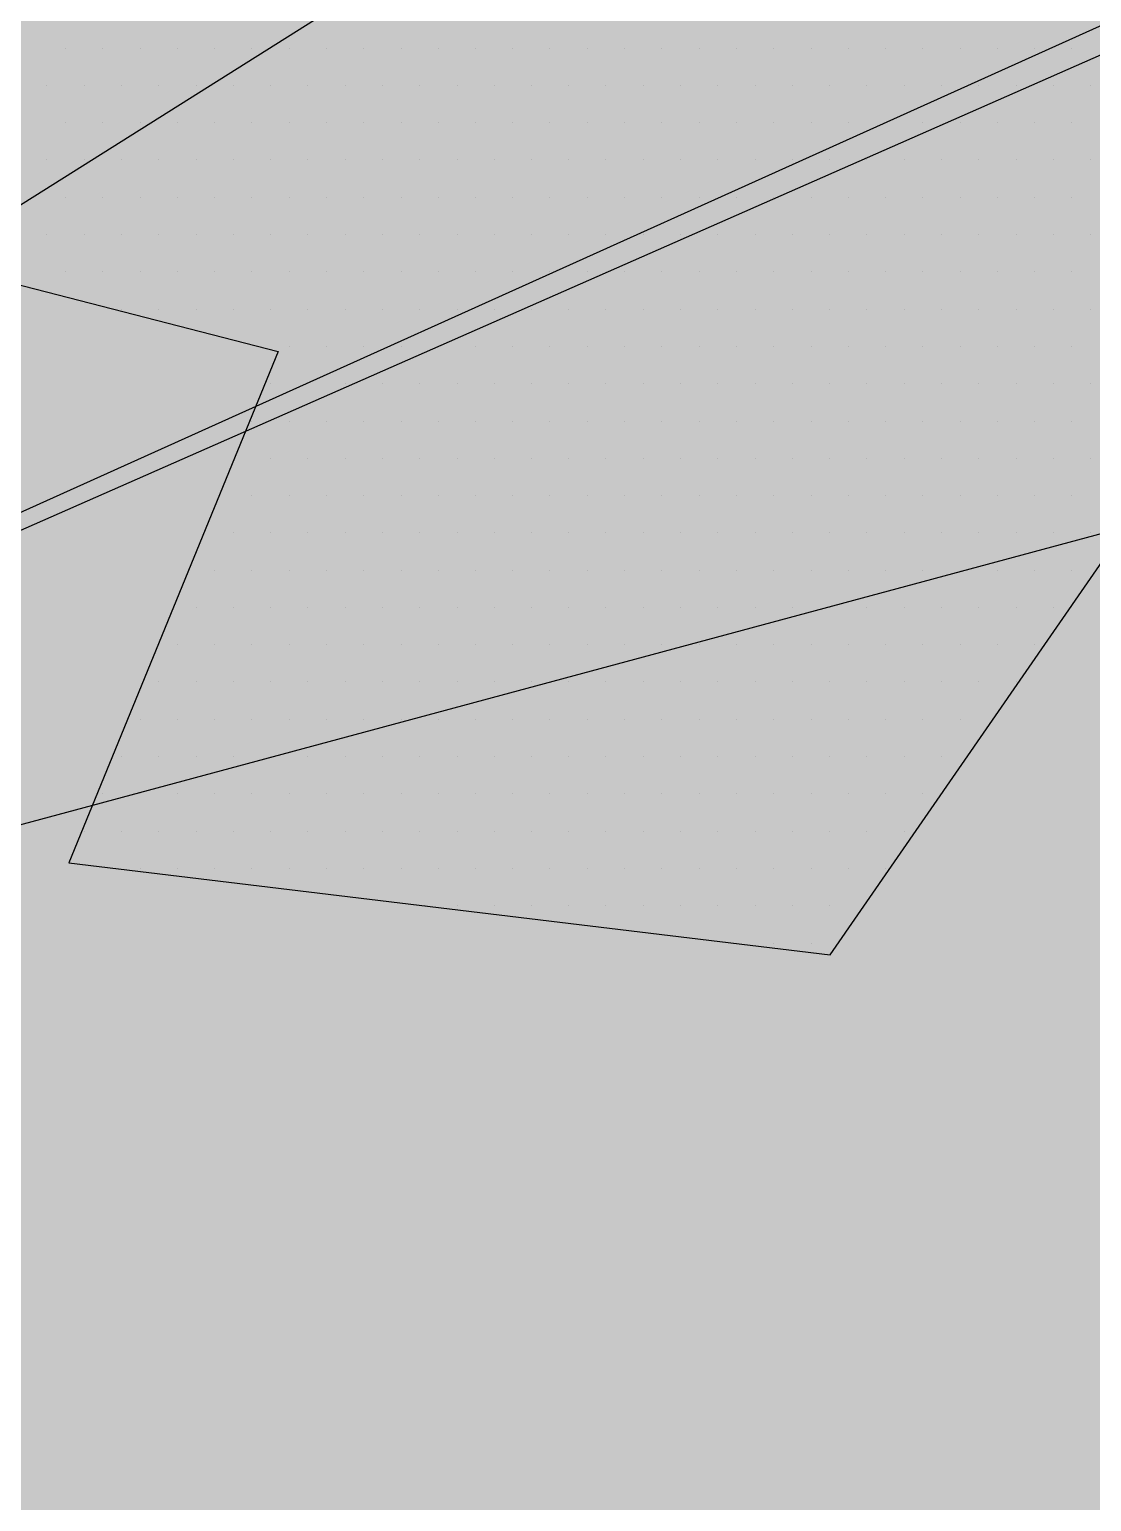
# Paper-space layout 'Layout1' of a CAD drawing. Extents: x -43 to 2298, y -18 to 768.
# Drawn here: x 731.338 to 732.906, y 378.743 to 380.916 of the extents above; entities that cross this region are included whole.
import ezdxf

# ---------------------------------------------------------------- set-up
doc = ezdxf.new("R2010")
doc.units = 0
doc.header["$LTSCALE"] = 2
doc.linetypes.add('CACHEX2', pattern=[0.75, 0.5, -0.25])
doc.layers.add('CARTOUCHE', color=7, linetype='Continuous')
doc.layers.add('LOGO', color=7, linetype='Continuous')

# ---------------------------------------------------------------- blocks, each defined once
blk = doc.blocks.new('A$C715108E3')
at = {"layer": 'LOGO', "color": 131}
for p, q in [((-17.0838, -14.8905), (-17.0838, -14.8905)), ((-16.992, -14.8905), (-16.992, -14.8905)), ((-16.9002, -14.8905), (-16.9002, -14.8905)), ((-16.8087, -14.8905), (-16.8087, -14.8905)), ((-16.7169, -14.8905), (-16.7169, -14.8905)), ((-16.6249, -14.8905), (-16.6249, -14.8905)), ((-16.5336, -14.8905), (-16.5336, -14.8905)), ((-16.4418, -14.8905), (-16.4418, -14.8905)), ((-16.3497, -14.8905), (-16.3497, -14.8905)), ((-16.2577, -14.8905), (-16.2577, -14.8905)), ((-16.1666, -14.8905), (-16.1666, -14.8905)), ((-16.0744, -14.8905), (-16.0744, -14.8905)), ((-15.9828, -14.8905), (-15.9828, -14.8905)), ((-15.8915, -14.8905), (-15.8915, -14.8905)), ((-15.7995, -14.8905), (-15.7995, -14.8905)), ((-15.7075, -14.8905), (-15.7075, -14.8905)), ((-15.616, -14.8905), (-15.616, -14.8905)), ((-15.5242, -14.8905), (-15.5242, -14.8905)), ((-15.4324, -14.8905), (-15.4324, -14.8905)), ((-15.3409, -14.8905), (-15.3409, -14.8905)), ((-15.2491, -14.8905), (-15.2491, -14.8905)), ((-15.1572, -14.8905), (-15.1572, -14.8905)), ((-15.0652, -14.8905), (-15.0652, -14.8905)), ((-14.9739, -14.8905), (-14.9739, -14.8905)), ((-14.8819, -14.8905), (-14.8819, -14.8905)), ((-14.7903, -14.8905), (-14.7903, -14.8905)), ((-14.6988, -14.8905), (-14.6988, -14.8905)), ((-14.607, -14.8905), (-14.607, -14.8905)), ((-17.1296, -14.9827), (-17.1296, -14.9827)), ((-17.0377, -14.9827), (-17.0377, -14.9827)), ((-16.9463, -14.9827), (-16.9463, -14.9827)), ((-16.8544, -14.9827), (-16.8544, -14.9827)), ((-16.7626, -14.9827), (-16.7626, -14.9827)), ((-16.6712, -14.9827), (-16.6712, -14.9827)), ((-16.5793, -14.9827), (-16.5793, -14.9827)), ((-16.4873, -14.9827), (-16.4873, -14.9827)), ((-16.3953, -14.9827), (-16.3953, -14.9827)), ((-16.304, -14.9827), (-16.304, -14.9827)), ((-16.212, -14.9827), (-16.212, -14.9827)), ((-16.1203, -14.9827), (-16.1203, -14.9827)), ((-16.0287, -14.9827), (-16.0287, -14.9827)), ((-15.9369, -14.9827), (-15.9369, -14.9827)), ((-15.845, -14.9827), (-15.845, -14.9827)), ((-15.754, -14.9827), (-15.754, -14.9827)), ((-15.6619, -14.9827), (-15.6619, -14.9827)), ((-15.5699, -14.9827), (-15.5699, -14.9827)), ((-15.4786, -14.9827), (-15.4786, -14.9827)), ((-15.3866, -14.9827), (-15.3866, -14.9827)), ((-15.2948, -14.9827), (-15.2948, -14.9827)), ((-15.203, -14.9827), (-15.203, -14.9827)), ((-15.1117, -14.9827), (-15.1117, -14.9827)), ((-15.0197, -14.9827), (-15.0197, -14.9827)), ((-14.9278, -14.9827), (-14.9278, -14.9827)), ((-14.8364, -14.9827), (-14.8364, -14.9827)), ((-14.7444, -14.9827), (-14.7444, -14.9827)), ((-14.6527, -14.9827), (-14.6527, -14.9827)), ((-14.5611, -14.9827), (-14.5611, -14.9827)), ((-17.0838, -15.0742), (-17.0838, -15.0742)), ((-16.992, -15.0742), (-16.992, -15.0742)), ((-16.9002, -15.0742), (-16.9002, -15.0742)), ((-16.8087, -15.0742), (-16.8087, -15.0742)), ((-16.7169, -15.0742), (-16.7169, -15.0742)), ((-16.6249, -15.0742), (-16.6249, -15.0742)), ((-16.5336, -15.0742), (-16.5336, -15.0742)), ((-16.4418, -15.0742), (-16.4418, -15.0742)), ((-16.3497, -15.0742), (-16.3497, -15.0742)), ((-16.2577, -15.0742), (-16.2577, -15.0742)), ((-16.1666, -15.0742), (-16.1666, -15.0742)), ((-16.0744, -15.0742), (-16.0744, -15.0742)), ((-15.9828, -15.0742), (-15.9828, -15.0742)), ((-15.8915, -15.0742), (-15.8915, -15.0742)), ((-15.7995, -15.0742), (-15.7995, -15.0742)), ((-15.7075, -15.0742), (-15.7075, -15.0742)), ((-15.616, -15.0742), (-15.616, -15.0742)), ((-15.5242, -15.0742), (-15.5242, -15.0742)), ((-15.4324, -15.0742), (-15.4324, -15.0742)), ((-15.3409, -15.0742), (-15.3409, -15.0742)), ((-15.2491, -15.0742), (-15.2491, -15.0742)), ((-15.1572, -15.0742), (-15.1572, -15.0742)), ((-15.0652, -15.0742), (-15.0652, -15.0742)), ((-14.9739, -15.0742), (-14.9739, -15.0742)), ((-14.8819, -15.0742), (-14.8819, -15.0742)), ((-14.7903, -15.0742), (-14.7903, -15.0742)), ((-14.6988, -15.0742), (-14.6988, -15.0742)), ((-14.607, -15.0742), (-14.607, -15.0742)), ((-17.1296, -15.1655), (-17.1296, -15.1655)), ((-17.0377, -15.1655), (-17.0377, -15.1655)), ((-16.9463, -15.1655), (-16.9463, -15.1655)), ((-16.8544, -15.1655), (-16.8544, -15.1655)), ((-16.7626, -15.1655), (-16.7626, -15.1655)), ((-16.6712, -15.1655), (-16.6712, -15.1655)), ((-16.5793, -15.1655), (-16.5793, -15.1655)), ((-16.4873, -15.1655), (-16.4873, -15.1655)), ((-16.3953, -15.1655), (-16.3953, -15.1655)), ((-16.304, -15.1655), (-16.304, -15.1655)), ((-16.212, -15.1655), (-16.212, -15.1655)), ((-16.1203, -15.1655), (-16.1203, -15.1655)), ((-16.0287, -15.1655), (-16.0287, -15.1655)), ((-15.9369, -15.1655), (-15.9369, -15.1655)), ((-15.845, -15.1655), (-15.845, -15.1655)), ((-15.754, -15.1655), (-15.754, -15.1655)), ((-15.6619, -15.1655), (-15.6619, -15.1655)), ((-15.5699, -15.1655), (-15.5699, -15.1655)), ((-15.4786, -15.1655), (-15.4786, -15.1655)), ((-15.3866, -15.1655), (-15.3866, -15.1655)), ((-15.2948, -15.1655), (-15.2948, -15.1655)), ((-15.203, -15.1655), (-15.203, -15.1655)), ((-15.1117, -15.1655), (-15.1117, -15.1655)), ((-15.0197, -15.1655), (-15.0197, -15.1655)), ((-14.9278, -15.1655), (-14.9278, -15.1655)), ((-14.8364, -15.1655), (-14.8364, -15.1655)), ((-14.7444, -15.1655), (-14.7444, -15.1655)), ((-14.6527, -15.1655), (-14.6527, -15.1655)), ((-14.5611, -15.1655), (-14.5611, -15.1655)), ((-17.0838, -15.2579), (-17.0838, -15.2579)), ((-16.992, -15.2579), (-16.992, -15.2579)), ((-16.9002, -15.2579), (-16.9002, -15.2579)), ((-16.8087, -15.2579), (-16.8087, -15.2579)), ((-16.7169, -15.2579), (-16.7169, -15.2579)), ((-16.6249, -15.2579), (-16.6249, -15.2579)), ((-16.5336, -15.2579), (-16.5336, -15.2579)), ((-16.4418, -15.2579), (-16.4418, -15.2579)), ((-16.3497, -15.2579), (-16.3497, -15.2579)), ((-16.2577, -15.2579), (-16.2577, -15.2579)), ((-16.1666, -15.2579), (-16.1666, -15.2579)), ((-16.0744, -15.2579), (-16.0744, -15.2579)), ((-15.9828, -15.2579), (-15.9828, -15.2579)), ((-15.8915, -15.2579), (-15.8915, -15.2579)), ((-15.7995, -15.2579), (-15.7995, -15.2579)), ((-15.7075, -15.2579), (-15.7075, -15.2579)), ((-15.616, -15.2579), (-15.616, -15.2579)), ((-15.5242, -15.2579), (-15.5242, -15.2579)), ((-15.4324, -15.2579), (-15.4324, -15.2579)), ((-15.3409, -15.2579), (-15.3409, -15.2579)), ((-15.2491, -15.2579), (-15.2491, -15.2579)), ((-15.1572, -15.2579), (-15.1572, -15.2579)), ((-15.0652, -15.2579), (-15.0652, -15.2579)), ((-14.9739, -15.2579), (-14.9739, -15.2579)), ((-14.8819, -15.2579), (-14.8819, -15.2579)), ((-14.7903, -15.2579), (-14.7903, -15.2579)), ((-14.6988, -15.2579), (-14.6988, -15.2579)), ((-14.607, -15.2579), (-14.607, -15.2579)), ((-17.1296, -15.3493), (-17.1296, -15.3493)), ((-17.0377, -15.3493), (-17.0377, -15.3493)), ((-16.9463, -15.3493), (-16.9463, -15.3493)), ((-16.8544, -15.3493), (-16.8544, -15.3493)), ((-16.7626, -15.3493), (-16.7626, -15.3493)), ((-16.6712, -15.3493), (-16.6712, -15.3493)), ((-16.5793, -15.3493), (-16.5793, -15.3493)), ((-16.4873, -15.3493), (-16.4873, -15.3493)), ((-16.3953, -15.3493), (-16.3953, -15.3493)), ((-16.304, -15.3493), (-16.304, -15.3493)), ((-16.212, -15.3493), (-16.212, -15.3493)), ((-16.1203, -15.3493), (-16.1203, -15.3493)), ((-16.0287, -15.3493), (-16.0287, -15.3493)), ((-15.9369, -15.3493), (-15.9369, -15.3493)), ((-15.845, -15.3493), (-15.845, -15.3493)), ((-15.754, -15.3493), (-15.754, -15.3493)), ((-15.6619, -15.3493), (-15.6619, -15.3493)), ((-15.5699, -15.3493), (-15.5699, -15.3493)), ((-15.4786, -15.3493), (-15.4786, -15.3493)), ((-15.3866, -15.3493), (-15.3866, -15.3493)), ((-15.2948, -15.3493), (-15.2948, -15.3493)), ((-15.203, -15.3493), (-15.203, -15.3493)), ((-15.1117, -15.3493), (-15.1117, -15.3493)), ((-15.0197, -15.3493), (-15.0197, -15.3493)), ((-14.9278, -15.3493), (-14.9278, -15.3493)), ((-14.8364, -15.3493), (-14.8364, -15.3493)), ((-14.7444, -15.3493), (-14.7444, -15.3493)), ((-14.6527, -15.3493), (-14.6527, -15.3493)), ((-14.5611, -15.3493), (-14.5611, -15.3493)), ((-17.0838, -15.4406), (-17.0838, -15.4406)), ((-16.992, -15.4406), (-16.992, -15.4406)), ((-16.9002, -15.4406), (-16.9002, -15.4406)), ((-16.8087, -15.4406), (-16.8087, -15.4406)), ((-16.7169, -15.4406), (-16.7169, -15.4406)), ((-16.6249, -15.4406), (-16.6249, -15.4406)), ((-16.5336, -15.4406), (-16.5336, -15.4406)), ((-16.4418, -15.4406), (-16.4418, -15.4406)), ((-16.3497, -15.4406), (-16.3497, -15.4406)), ((-16.2577, -15.4406), (-16.2577, -15.4406)), ((-16.1666, -15.4406), (-16.1666, -15.4406)), ((-16.0744, -15.4406), (-16.0744, -15.4406)), ((-15.9828, -15.4406), (-15.9828, -15.4406)), ((-15.8915, -15.4406), (-15.8915, -15.4406)), ((-15.7995, -15.4406), (-15.7995, -15.4406)), ((-15.7075, -15.4406), (-15.7075, -15.4406)), ((-15.616, -15.4406), (-15.616, -15.4406)), ((-15.5242, -15.4406), (-15.5242, -15.4406)), ((-15.4324, -15.4406), (-15.4324, -15.4406)), ((-15.3409, -15.4406), (-15.3409, -15.4406)), ((-15.2491, -15.4406), (-15.2491, -15.4406)), ((-15.1572, -15.4406), (-15.1572, -15.4406)), ((-15.0652, -15.4406), (-15.0652, -15.4406)), ((-14.9739, -15.4406), (-14.9739, -15.4406)), ((-14.8819, -15.4406), (-14.8819, -15.4406)), ((-14.7903, -15.4406), (-14.7903, -15.4406)), ((-14.6988, -15.4406), (-14.6988, -15.4406)), ((-14.607, -15.4406), (-14.607, -15.4406)), ((-16.9669, -15.5332), (-16.9669, -15.5332)), ((-16.9463, -15.5332), (-16.9463, -15.5332)), ((-16.8544, -15.5332), (-16.8544, -15.5332)), ((-16.7626, -15.5332), (-16.7626, -15.5332)), ((-16.6712, -15.5332), (-16.6712, -15.5332)), ((-16.5793, -15.5332), (-16.5793, -15.5332)), ((-16.4873, -15.5332), (-16.4873, -15.5332)), ((-16.3953, -15.5332), (-16.3953, -15.5332)), ((-16.304, -15.5332), (-16.304, -15.5332)), ((-16.212, -15.5332), (-16.212, -15.5332)), ((-16.1203, -15.5332), (-16.1203, -15.5332)), ((-16.0287, -15.5332), (-16.0287, -15.5332)), ((-15.9369, -15.5332), (-15.9369, -15.5332)), ((-15.845, -15.5332), (-15.845, -15.5332)), ((-15.754, -15.5332), (-15.754, -15.5332)), ((-15.6619, -15.5332), (-15.6619, -15.5332)), ((-15.5699, -15.5332), (-15.5699, -15.5332)), ((-15.4786, -15.5332), (-15.4786, -15.5332)), ((-15.3866, -15.5332), (-15.3866, -15.5332)), ((-15.2948, -15.5332), (-15.2948, -15.5332)), ((-15.203, -15.5332), (-15.203, -15.5332)), ((-15.1117, -15.5332), (-15.1117, -15.5332)), ((-15.0197, -15.5332), (-15.0197, -15.5332)), ((-14.9278, -15.5332), (-14.9278, -15.5332)), ((-14.8364, -15.5332), (-14.8364, -15.5332)), ((-14.7444, -15.5332), (-14.7444, -15.5332)), ((-14.6527, -15.5332), (-14.6527, -15.5332)), ((-14.5611, -15.5332), (-14.5611, -15.5332)), ((-16.6116, -15.6246), (-16.6116, -15.6246)), ((-16.5336, -15.6246), (-16.5336, -15.6246)), ((-16.4418, -15.6246), (-16.4418, -15.6246)), ((-16.3497, -15.6246), (-16.3497, -15.6246)), ((-16.2577, -15.6246), (-16.2577, -15.6246)), ((-16.1666, -15.6246), (-16.1666, -15.6246)), ((-16.0744, -15.6246), (-16.0744, -15.6246)), ((-15.9828, -15.6246), (-15.9828, -15.6246)), ((-15.8915, -15.6246), (-15.8915, -15.6246)), ((-15.7995, -15.6246), (-15.7995, -15.6246)), ((-15.7075, -15.6246), (-15.7075, -15.6246)), ((-15.616, -15.6246), (-15.616, -15.6246)), ((-15.5242, -15.6246), (-15.5242, -15.6246)), ((-15.4324, -15.6246), (-15.4324, -15.6246)), ((-15.3409, -15.6246), (-15.3409, -15.6246)), ((-15.2491, -15.6246), (-15.2491, -15.6246)), ((-15.1572, -15.6246), (-15.1572, -15.6246)), ((-15.0652, -15.6246), (-15.0652, -15.6246)), ((-14.9739, -15.6246), (-14.9739, -15.6246)), ((-14.8819, -15.6246), (-14.8819, -15.6246)), ((-14.7903, -15.6246), (-14.7903, -15.6246)), ((-14.6988, -15.6246), (-14.6988, -15.6246)), ((-14.607, -15.6246), (-14.607, -15.6246)), ((-16.5928, -15.7159), (-16.5928, -15.7159)), ((-16.5793, -15.7159), (-16.5793, -15.7159)), ((-16.4873, -15.7159), (-16.4873, -15.7159)), ((-16.3953, -15.7159), (-16.3953, -15.7159)), ((-16.304, -15.7159), (-16.304, -15.7159)), ((-16.212, -15.7159), (-16.212, -15.7159)), ((-16.1203, -15.7159), (-16.1203, -15.7159)), ((-16.0287, -15.7159), (-16.0287, -15.7159)), ((-15.9369, -15.7159), (-15.9369, -15.7159)), ((-15.845, -15.7159), (-15.845, -15.7159)), ((-15.754, -15.7159), (-15.754, -15.7159)), ((-15.6619, -15.7159), (-15.6619, -15.7159)), ((-15.5699, -15.7159), (-15.5699, -15.7159)), ((-15.4786, -15.7159), (-15.4786, -15.7159)), ((-15.3866, -15.7159), (-15.3866, -15.7159)), ((-15.2948, -15.7159), (-15.2948, -15.7159)), ((-15.203, -15.7159), (-15.203, -15.7159)), ((-15.1117, -15.7159), (-15.1117, -15.7159)), ((-15.0197, -15.7159), (-15.0197, -15.7159)), ((-14.9278, -15.7159), (-14.9278, -15.7159)), ((-14.8364, -15.7159), (-14.8364, -15.7159)), ((-14.7444, -15.7159), (-14.7444, -15.7159)), ((-14.6527, -15.7159), (-14.6527, -15.7159)), ((-14.5611, -15.7159), (-14.5611, -15.7159)), ((-16.6305, -15.8081), (-16.6305, -15.8081)), ((-16.6249, -15.8081), (-16.6249, -15.8081)), ((-16.5336, -15.8081), (-16.5336, -15.8081)), ((-16.4418, -15.8081), (-16.4418, -15.8081)), ((-16.3497, -15.8081), (-16.3497, -15.8081)), ((-16.2577, -15.8081), (-16.2577, -15.8081)), ((-16.1666, -15.8081), (-16.1666, -15.8081)), ((-16.0744, -15.8081), (-16.0744, -15.8081)), ((-15.9828, -15.8081), (-15.9828, -15.8081)), ((-15.8915, -15.8081), (-15.8915, -15.8081)), ((-15.7995, -15.8081), (-15.7995, -15.8081)), ((-15.7075, -15.8081), (-15.7075, -15.8081)), ((-15.616, -15.8081), (-15.616, -15.8081)), ((-15.5242, -15.8081), (-15.5242, -15.8081)), ((-15.4324, -15.8081), (-15.4324, -15.8081)), ((-15.3409, -15.8081), (-15.3409, -15.8081)), ((-15.2491, -15.8081), (-15.2491, -15.8081)), ((-15.1572, -15.8081), (-15.1572, -15.8081)), ((-15.0652, -15.8081), (-15.0652, -15.8081)), ((-14.9739, -15.8081), (-14.9739, -15.8081)), ((-14.8819, -15.8081), (-14.8819, -15.8081)), ((-14.7903, -15.8081), (-14.7903, -15.8081)), ((-14.6988, -15.8081), (-14.6988, -15.8081)), ((-14.607, -15.8081), (-14.607, -15.8081)), ((-16.6678, -15.8996), (-16.6678, -15.8996)), ((-16.5793, -15.8996), (-16.5793, -15.8996)), ((-16.4873, -15.8996), (-16.4873, -15.8996)), ((-16.3953, -15.8996), (-16.3953, -15.8996)), ((-16.304, -15.8996), (-16.304, -15.8996)), ((-16.212, -15.8996), (-16.212, -15.8996)), ((-16.1203, -15.8996), (-16.1203, -15.8996)), ((-16.0287, -15.8996), (-16.0287, -15.8996)), ((-15.9369, -15.8996), (-15.9369, -15.8996)), ((-15.845, -15.8996), (-15.845, -15.8996)), ((-15.754, -15.8996), (-15.754, -15.8996)), ((-15.6619, -15.8996), (-15.6619, -15.8996)), ((-15.5699, -15.8996), (-15.5699, -15.8996)), ((-15.4786, -15.8996), (-15.4786, -15.8996)), ((-15.3866, -15.8996), (-15.3866, -15.8996)), ((-15.2948, -15.8996), (-15.2948, -15.8996)), ((-15.203, -15.8996), (-15.203, -15.8996)), ((-15.1117, -15.8996), (-15.1117, -15.8996)), ((-15.0197, -15.8996), (-15.0197, -15.8996)), ((-14.9278, -15.8996), (-14.9278, -15.8996)), ((-14.8364, -15.8996), (-14.8364, -15.8996)), ((-14.7444, -15.8996), (-14.7444, -15.8996)), ((-14.6527, -15.8996), (-14.6527, -15.8996)), ((-14.5611, -15.8996), (-14.5611, -15.8996)), ((-16.7056, -15.991), (-16.7056, -15.991)), ((-16.6249, -15.991), (-16.6249, -15.991)), ((-16.5336, -15.991), (-16.5336, -15.991)), ((-16.4418, -15.991), (-16.4418, -15.991)), ((-16.3497, -15.991), (-16.3497, -15.991)), ((-16.2577, -15.991), (-16.2577, -15.991)), ((-16.1666, -15.991), (-16.1666, -15.991)), ((-16.0744, -15.991), (-16.0744, -15.991)), ((-15.9828, -15.991), (-15.9828, -15.991)), ((-15.8915, -15.991), (-15.8915, -15.991)), ((-15.7995, -15.991), (-15.7995, -15.991)), ((-15.7075, -15.991), (-15.7075, -15.991)), ((-15.616, -15.991), (-15.616, -15.991)), ((-15.5242, -15.991), (-15.5242, -15.991)), ((-15.4324, -15.991), (-15.4324, -15.991)), ((-15.3409, -15.991), (-15.3409, -15.991)), ((-15.2491, -15.991), (-15.2491, -15.991)), ((-15.1572, -15.991), (-15.1572, -15.991)), ((-15.0652, -15.991), (-15.0652, -15.991)), ((-14.9739, -15.991), (-14.9739, -15.991)), ((-14.8819, -15.991), (-14.8819, -15.991)), ((-14.7903, -15.991), (-14.7903, -15.991)), ((-14.6988, -15.991), (-14.6988, -15.991)), ((-14.607, -15.991), (-14.607, -15.991)), ((-16.7429, -16.0834), (-16.7429, -16.0834)), ((-16.6712, -16.0834), (-16.6712, -16.0834)), ((-16.5793, -16.0834), (-16.5793, -16.0834)), ((-16.4873, -16.0834), (-16.4873, -16.0834)), ((-16.3953, -16.0834), (-16.3953, -16.0834)), ((-16.304, -16.0834), (-16.304, -16.0834)), ((-16.212, -16.0834), (-16.212, -16.0834)), ((-16.1203, -16.0834), (-16.1203, -16.0834)), ((-16.0287, -16.0834), (-16.0287, -16.0834)), ((-15.9369, -16.0834), (-15.9369, -16.0834)), ((-15.845, -16.0834), (-15.845, -16.0834)), ((-15.754, -16.0834), (-15.754, -16.0834)), ((-15.6619, -16.0834), (-15.6619, -16.0834)), ((-15.5699, -16.0834), (-15.5699, -16.0834)), ((-15.4786, -16.0834), (-15.4786, -16.0834)), ((-15.3866, -16.0834), (-15.3866, -16.0834)), ((-15.2948, -16.0834), (-15.2948, -16.0834)), ((-15.203, -16.0834), (-15.203, -16.0834)), ((-15.1117, -16.0834), (-15.1117, -16.0834)), ((-15.0197, -16.0834), (-15.0197, -16.0834)), ((-14.9278, -16.0834), (-14.9278, -16.0834)), ((-14.8364, -16.0834), (-14.8364, -16.0834)), ((-14.7444, -16.0834), (-14.7444, -16.0834)), ((-14.6527, -16.0834), (-14.6527, -16.0834)), ((-14.5611, -16.0834), (-14.5611, -16.0834)), ((-16.781, -16.1747), (-16.781, -16.1747)), ((-16.7169, -16.1747), (-16.7169, -16.1747)), ((-16.6249, -16.1747), (-16.6249, -16.1747)), ((-16.5336, -16.1747), (-16.5336, -16.1747)), ((-16.4418, -16.1747), (-16.4418, -16.1747)), ((-16.3497, -16.1747), (-16.3497, -16.1747)), ((-16.2577, -16.1747), (-16.2577, -16.1747)), ((-16.1666, -16.1747), (-16.1666, -16.1747)), ((-16.0744, -16.1747), (-16.0744, -16.1747)), ((-15.9828, -16.1747), (-15.9828, -16.1747)), ((-15.8915, -16.1747), (-15.8915, -16.1747)), ((-15.7995, -16.1747), (-15.7995, -16.1747)), ((-15.7075, -16.1747), (-15.7075, -16.1747)), ((-15.616, -16.1747), (-15.616, -16.1747)), ((-15.5242, -16.1747), (-15.5242, -16.1747)), ((-15.4324, -16.1747), (-15.4324, -16.1747)), ((-15.3409, -16.1747), (-15.3409, -16.1747)), ((-15.2491, -16.1747), (-15.2491, -16.1747)), ((-15.1572, -16.1747), (-15.1572, -16.1747)), ((-15.0652, -16.1747), (-15.0652, -16.1747)), ((-14.9739, -16.1747), (-14.9739, -16.1747)), ((-14.8819, -16.1747), (-14.8819, -16.1747)), ((-14.7903, -16.1747), (-14.7903, -16.1747)), ((-14.6988, -16.1747), (-14.6988, -16.1747)), ((-14.607, -16.1747), (-14.607, -16.1747)), ((-16.8185, -16.2673), (-16.8185, -16.2673)), ((-16.7626, -16.2673), (-16.7626, -16.2673)), ((-16.6712, -16.2673), (-16.6712, -16.2673)), ((-16.5793, -16.2673), (-16.5793, -16.2673)), ((-16.4873, -16.2673), (-16.4873, -16.2673)), ((-16.3953, -16.2673), (-16.3953, -16.2673)), ((-16.304, -16.2673), (-16.304, -16.2673)), ((-16.212, -16.2673), (-16.212, -16.2673)), ((-16.1203, -16.2673), (-16.1203, -16.2673)), ((-16.0287, -16.2673), (-16.0287, -16.2673)), ((-15.9369, -16.2673), (-15.9369, -16.2673)), ((-15.845, -16.2673), (-15.845, -16.2673)), ((-15.754, -16.2673), (-15.754, -16.2673)), ((-15.6619, -16.2673), (-15.6619, -16.2673)), ((-15.5699, -16.2673), (-15.5699, -16.2673)), ((-15.4786, -16.2673), (-15.4786, -16.2673)), ((-15.3866, -16.2673), (-15.3866, -16.2673)), ((-15.2948, -16.2673), (-15.2948, -16.2673)), ((-15.203, -16.2673), (-15.203, -16.2673)), ((-15.1117, -16.2673), (-15.1117, -16.2673)), ((-15.0197, -16.2673), (-15.0197, -16.2673)), ((-14.9278, -16.2673), (-14.9278, -16.2673)), ((-14.8364, -16.2673), (-14.8364, -16.2673)), ((-14.7444, -16.2673), (-14.7444, -16.2673)), ((-14.6527, -16.2673), (-14.6527, -16.2673)), ((-16.8559, -16.3587), (-16.8559, -16.3587)), ((-16.8087, -16.3587), (-16.8087, -16.3587)), ((-16.7169, -16.3587), (-16.7169, -16.3587)), ((-16.6249, -16.3587), (-16.6249, -16.3587)), ((-16.5336, -16.3587), (-16.5336, -16.3587)), ((-16.4418, -16.3587), (-16.4418, -16.3587)), ((-16.3497, -16.3587), (-16.3497, -16.3587)), ((-16.2577, -16.3587), (-16.2577, -16.3587)), ((-16.1666, -16.3587), (-16.1666, -16.3587)), ((-16.0744, -16.3587), (-16.0744, -16.3587)), ((-15.9828, -16.3587), (-15.9828, -16.3587)), ((-15.8915, -16.3587), (-15.8915, -16.3587)), ((-15.7995, -16.3587), (-15.7995, -16.3587)), ((-15.7075, -16.3587), (-15.7075, -16.3587)), ((-15.616, -16.3587), (-15.616, -16.3587)), ((-15.5242, -16.3587), (-15.5242, -16.3587)), ((-15.4324, -16.3587), (-15.4324, -16.3587)), ((-15.3409, -16.3587), (-15.3409, -16.3587)), ((-15.2491, -16.3587), (-15.2491, -16.3587)), ((-15.1572, -16.3587), (-15.1572, -16.3587)), ((-15.0652, -16.3587), (-15.0652, -16.3587)), ((-14.9739, -16.3587), (-14.9739, -16.3587)), ((-14.8819, -16.3587), (-14.8819, -16.3587)), ((-14.7903, -16.3587), (-14.7903, -16.3587)), ((-14.6988, -16.3587), (-14.6988, -16.3587)), ((-16.8936, -16.45), (-16.8936, -16.45)), ((-16.8544, -16.45), (-16.8544, -16.45)), ((-16.7626, -16.45), (-16.7626, -16.45)), ((-16.6712, -16.45), (-16.6712, -16.45)), ((-16.5793, -16.45), (-16.5793, -16.45)), ((-16.4873, -16.45), (-16.4873, -16.45)), ((-16.3953, -16.45), (-16.3953, -16.45)), ((-16.304, -16.45), (-16.304, -16.45)), ((-16.212, -16.45), (-16.212, -16.45)), ((-16.1203, -16.45), (-16.1203, -16.45)), ((-16.0287, -16.45), (-16.0287, -16.45)), ((-15.9369, -16.45), (-15.9369, -16.45)), ((-15.845, -16.45), (-15.845, -16.45)), ((-15.754, -16.45), (-15.754, -16.45)), ((-15.6619, -16.45), (-15.6619, -16.45)), ((-15.5699, -16.45), (-15.5699, -16.45)), ((-15.4786, -16.45), (-15.4786, -16.45)), ((-15.3866, -16.45), (-15.3866, -16.45)), ((-15.2948, -16.45), (-15.2948, -16.45)), ((-15.203, -16.45), (-15.203, -16.45)), ((-15.1117, -16.45), (-15.1117, -16.45)), ((-15.0197, -16.45), (-15.0197, -16.45)), ((-14.9278, -16.45), (-14.9278, -16.45)), ((-14.8364, -16.45), (-14.8364, -16.45)), ((-14.7444, -16.45), (-14.7444, -16.45)), ((-16.9313, -16.5424), (-16.9313, -16.5424)), ((-16.9002, -16.5424), (-16.9002, -16.5424)), ((-16.8087, -16.5424), (-16.8087, -16.5424)), ((-16.7169, -16.5424), (-16.7169, -16.5424)), ((-16.6249, -16.5424), (-16.6249, -16.5424)), ((-16.5336, -16.5424), (-16.5336, -16.5424)), ((-16.4418, -16.5424), (-16.4418, -16.5424)), ((-16.3497, -16.5424), (-16.3497, -16.5424)), ((-16.2577, -16.5424), (-16.2577, -16.5424)), ((-16.1666, -16.5424), (-16.1666, -16.5424)), ((-16.0744, -16.5424), (-16.0744, -16.5424)), ((-15.9828, -16.5424), (-15.9828, -16.5424)), ((-15.8915, -16.5424), (-15.8915, -16.5424)), ((-15.7995, -16.5424), (-15.7995, -16.5424)), ((-15.7075, -16.5424), (-15.7075, -16.5424)), ((-15.616, -16.5424), (-15.616, -16.5424)), ((-15.5242, -16.5424), (-15.5242, -16.5424)), ((-15.4324, -16.5424), (-15.4324, -16.5424)), ((-15.3409, -16.5424), (-15.3409, -16.5424)), ((-15.2491, -16.5424), (-15.2491, -16.5424)), ((-15.1572, -16.5424), (-15.1572, -16.5424)), ((-15.0652, -16.5424), (-15.0652, -16.5424)), ((-14.9739, -16.5424), (-14.9739, -16.5424)), ((-14.8819, -16.5424), (-14.8819, -16.5424)), ((-16.9691, -16.6339), (-16.9691, -16.6339)), ((-16.9463, -16.6339), (-16.9463, -16.6339)), ((-16.8544, -16.6339), (-16.8544, -16.6339)), ((-16.7626, -16.6339), (-16.7626, -16.6339)), ((-16.6712, -16.6339), (-16.6712, -16.6339)), ((-16.5793, -16.6339), (-16.5793, -16.6339)), ((-16.4873, -16.6339), (-16.4873, -16.6339)), ((-16.3953, -16.6339), (-16.3953, -16.6339)), ((-16.304, -16.6339), (-16.304, -16.6339)), ((-16.212, -16.6339), (-16.212, -16.6339)), ((-16.1203, -16.6339), (-16.1203, -16.6339)), ((-16.0287, -16.6339), (-16.0287, -16.6339)), ((-15.9369, -16.6339), (-15.9369, -16.6339)), ((-15.845, -16.6339), (-15.845, -16.6339)), ((-15.754, -16.6339), (-15.754, -16.6339)), ((-15.6619, -16.6339), (-15.6619, -16.6339)), ((-15.5699, -16.6339), (-15.5699, -16.6339)), ((-15.4786, -16.6339), (-15.4786, -16.6339)), ((-15.3866, -16.6339), (-15.3866, -16.6339)), ((-15.2948, -16.6339), (-15.2948, -16.6339)), ((-15.203, -16.6339), (-15.203, -16.6339)), ((-15.1117, -16.6339), (-15.1117, -16.6339)), ((-15.0197, -16.6339), (-15.0197, -16.6339)), ((-14.9278, -16.6339), (-14.9278, -16.6339)), ((-17.0068, -16.7251), (-17.0068, -16.7251)), ((-16.992, -16.7251), (-16.992, -16.7251)), ((-16.9002, -16.7251), (-16.9002, -16.7251)), ((-16.8087, -16.7251), (-16.8087, -16.7251)), ((-16.7169, -16.7251), (-16.7169, -16.7251)), ((-16.6249, -16.7251), (-16.6249, -16.7251)), ((-16.5336, -16.7251), (-16.5336, -16.7251)), ((-16.4418, -16.7251), (-16.4418, -16.7251)), ((-16.3497, -16.7251), (-16.3497, -16.7251)), ((-16.2577, -16.7251), (-16.2577, -16.7251)), ((-16.1666, -16.7251), (-16.1666, -16.7251)), ((-16.0744, -16.7251), (-16.0744, -16.7251)), ((-15.9828, -16.7251), (-15.9828, -16.7251)), ((-15.8915, -16.7251), (-15.8915, -16.7251)), ((-15.7995, -16.7251), (-15.7995, -16.7251)), ((-15.7075, -16.7251), (-15.7075, -16.7251)), ((-15.616, -16.7251), (-15.616, -16.7251)), ((-15.5242, -16.7251), (-15.5242, -16.7251)), ((-15.4324, -16.7251), (-15.4324, -16.7251)), ((-15.3409, -16.7251), (-15.3409, -16.7251)), ((-15.2491, -16.7251), (-15.2491, -16.7251)), ((-15.1572, -16.7251), (-15.1572, -16.7251)), ((-15.0652, -16.7251), (-15.0652, -16.7251)), ((-14.9739, -16.7251), (-14.9739, -16.7251)), ((-17.0441, -16.8175), (-17.0441, -16.8175)), ((-17.0377, -16.8175), (-17.0377, -16.8175)), ((-16.9463, -16.8175), (-16.9463, -16.8175)), ((-16.8544, -16.8175), (-16.8544, -16.8175)), ((-16.7626, -16.8175), (-16.7626, -16.8175)), ((-16.6712, -16.8175), (-16.6712, -16.8175)), ((-16.5793, -16.8175), (-16.5793, -16.8175)), ((-16.4873, -16.8175), (-16.4873, -16.8175)), ((-16.3953, -16.8175), (-16.3953, -16.8175)), ((-16.304, -16.8175), (-16.304, -16.8175)), ((-16.212, -16.8175), (-16.212, -16.8175)), ((-16.1203, -16.8175), (-16.1203, -16.8175)), ((-16.0287, -16.8175), (-16.0287, -16.8175)), ((-15.9369, -16.8175), (-15.9369, -16.8175)), ((-15.845, -16.8175), (-15.845, -16.8175)), ((-15.754, -16.8175), (-15.754, -16.8175)), ((-15.6619, -16.8175), (-15.6619, -16.8175)), ((-15.5699, -16.8175), (-15.5699, -16.8175)), ((-15.4786, -16.8175), (-15.4786, -16.8175)), ((-15.3866, -16.8175), (-15.3866, -16.8175)), ((-15.2948, -16.8175), (-15.2948, -16.8175)), ((-15.203, -16.8175), (-15.203, -16.8175)), ((-15.1117, -16.8175), (-15.1117, -16.8175)), ((-15.0197, -16.8175), (-15.0197, -16.8175)), ((-16.9579, -16.909), (-16.9579, -16.909)), ((-16.9002, -16.909), (-16.9002, -16.909)), ((-16.8087, -16.909), (-16.8087, -16.909)), ((-16.7169, -16.909), (-16.7169, -16.909)), ((-16.6249, -16.909), (-16.6249, -16.909)), ((-16.5336, -16.909), (-16.5336, -16.909)), ((-16.4418, -16.909), (-16.4418, -16.909)), ((-16.3497, -16.909), (-16.3497, -16.909)), ((-16.2577, -16.909), (-16.2577, -16.909)), ((-16.1666, -16.909), (-16.1666, -16.909)), ((-16.0744, -16.909), (-16.0744, -16.909)), ((-15.9828, -16.909), (-15.9828, -16.909)), ((-15.8915, -16.909), (-15.8915, -16.909)), ((-15.7995, -16.909), (-15.7995, -16.909)), ((-15.7075, -16.909), (-15.7075, -16.909)), ((-15.616, -16.909), (-15.616, -16.909)), ((-15.5242, -16.909), (-15.5242, -16.909)), ((-15.4324, -16.909), (-15.4324, -16.909)), ((-15.3409, -16.909), (-15.3409, -16.909)), ((-15.2491, -16.909), (-15.2491, -16.909)), ((-15.1572, -16.909), (-15.1572, -16.909)), ((-15.0652, -16.909), (-15.0652, -16.909)), ((-16.1981, -17.0003), (-16.1981, -17.0003)), ((-16.1203, -17.0003), (-16.1203, -17.0003)), ((-16.0287, -17.0003), (-16.0287, -17.0003)), ((-15.9369, -17.0003), (-15.9369, -17.0003)), ((-15.845, -17.0003), (-15.845, -17.0003)), ((-15.754, -17.0003), (-15.754, -17.0003)), ((-15.6619, -17.0003), (-15.6619, -17.0003)), ((-15.5699, -17.0003), (-15.5699, -17.0003)), ((-15.4786, -17.0003), (-15.4786, -17.0003)), ((-15.3866, -17.0003), (-15.3866, -17.0003)), ((-15.2948, -17.0003), (-15.2948, -17.0003)), ((-15.203, -17.0003), (-15.203, -17.0003)), ((-15.4383, -17.0928), (-15.4383, -17.0928)), ((-15.4324, -17.0928), (-15.4324, -17.0928)), ((-15.3409, -17.0928), (-15.3409, -17.0928)), ((-15.2491, -17.0928), (-15.2491, -17.0928))]:
    blk.add_line(p, q, dxfattribs=at)
blk.add_lwpolyline([(-20.5289, -16.3696), (-17.1333, -11.706), (-13.6302, -12.0681), (-14.8375, -14.0161), (-16.6359, -13.7897), (-17.73, -15.3364), (-16.5602, -15.6374), (-17.0758, -16.8949), (-15.2018, -17.1211), (-14.4102, -15.977), (-14.0453, -15.6258), (-13.0766, -15.8137), (-11.7939, -15.977), (-13.895, -18.9134)], dxfattribs=at)
blk = doc.blocks.new('A$C581E6685')
at = {"layer": 'LOGO'}
for color, points in [(142, [(-45.3965, 37.4846), (-39.5666, 28.8703), (-39.344, 28.5414), (-39.8519, 24.2064), (-36.9477, 25.4853), (-26.3566, 30.2032), (-36.1863, 24.0789), (-38.2746, 22.2236), (-38.1337, 21.2132), (-33.6363, 11.1845), (-39.5393, 21.4709), (-40.6525, 23.2405), (-42.0615, 23.3525), (-53.1072, 18.3767), (-43.3972, 24.4856), (-40.4756, 26.2259), (-40.684, 26.8894)]), (140, [(-45.3965, 37.4846), (-41.9745, 25.9278), (-41.7809, 23.8865), (-42.0615, 23.3525), (-44.9268, 21.9767), (-53.1072, 18.3767), (-40.8028, 21.6905), (-39.5666, 22.0268), (-38.2746, 22.2236), (-38.1337, 21.2132), (-33.6363, 11.1845), (-36.0802, 21.4612), (-37.3405, 24.3346), (-37.4251, 24.9804), (-36.9477, 25.4853), (-26.3566, 30.2032), (-37.8747, 26.8339), (-39.7286, 26.4119), (-40.3751, 26.6371), (-40.684, 26.8894)])]:
    blk.add_hatch(color=color, dxfattribs=at).paths.add_polyline_path(points)
at = {"layer": 'LOGO', "color": 142}
blk.add_lwpolyline([(-45.3965, 37.4846), (-39.3434, 28.5414), (-39.8519, 24.2064), (-36.9477, 25.4853), (-26.3566, 30.2032), (-36.1857, 24.0789), (-38.2739, 22.2236), (-38.1337, 21.2132), (-33.6358, 11.1845), (-39.5393, 21.4709), (-40.6518, 23.2405), (-42.0615, 23.3525), (-53.1072, 18.3767), (-43.3964, 24.4856), (-40.4756, 26.2259), (-40.6836, 26.8894)], close=True, dxfattribs=at)
at = {"layer": 'LOGO', "color": 140}
blk.add_lwpolyline([(-45.3965, 37.4846), (-41.9745, 25.9278), (-41.7804, 23.8865), (-42.0615, 23.3525), (-44.9268, 21.9767), (-53.1072, 18.3767), (-40.8028, 21.6905), (-39.5666, 22.0268), (-38.2739, 22.2236), (-38.1337, 21.2132), (-33.6358, 11.1845), (-36.0802, 21.4612), (-37.3405, 24.3346), (-37.4251, 24.9804), (-36.9477, 25.4853), (-26.3566, 30.2032), (-37.8741, 26.8339), (-39.7286, 26.4119), (-40.3748, 26.6371), (-40.6836, 26.8894)], close=True, dxfattribs=at)
at = {"layer": 'LOGO', "color": 32, "linetype": 'CACHEX2', "ltscale": 1.5}
blk.add_ellipse((-38.0538, 23.8138), major_axis=(-19.0311, -3.534), ratio=0.590567, dxfattribs=at)
at = {"layer": 'LOGO', "color": 32}
blk.add_ellipse((-37.6144, 23.8499), major_axis=(-13.5768, -4.2839), ratio=0.791971, dxfattribs=at)
at = {"layer": 'CARTOUCHE'}
blk.add_blockref('A$C715108E3', (-31.6739, 36.3189), dxfattribs=at)
blk = doc.blocks.new('miniLogo')
at = {"layer": 'CARTOUCHE', "true_color": 0xffffff}
h = blk.add_hatch(color=7, dxfattribs=at)
h.dxf.hatch_style = 1
edge = h.paths.add_edge_path()
edge.add_spline(control_points=[(960.7415, 27.4251), (960.7415, 16.5339), (960.7415, 5.6427), (960.7415, 1.8027), (964.5815, 1.8027), (1010.1208, 1.8027), (1055.66, 1.8027), (1059.5, 1.8027), (1059.5, 5.6427), (1059.5, 16.5339), (1059.5, 27.4251), (1059.5, 31.2651), (1055.66, 31.2651), (1010.1208, 31.2651), (964.5815, 31.2651), (960.7415, 31.2651), (960.7415, 27.4251)], knot_values=[0, 0, 0, 1, 1, 2.570796, 2.570796, 3.570796, 3.570796, 5.141593, 5.141593, 6.141593, 6.141593, 7.712389, 7.712389, 8.712389, 8.712389, 10.283185, 10.283185, 10.283185], weights=[1, 1, 1, 0.707107, 1, 1, 1, 0.707107, 1, 1, 1, 0.707107, 1, 1, 1, 0.707107, 1], degree=2, periodic=0)
at = {"layer": 'CARTOUCHE'}
blk.add_rational_spline([(960.7415, 27.4251), (960.7415, 16.5339), (960.7415, 5.6427), (960.7415, 1.8027), (964.5815, 1.8027), (1010.1208, 1.8027), (1055.66, 1.8027), (1059.5, 1.8027), (1059.5, 5.6427), (1059.5, 16.5339), (1059.5, 27.4251), (1059.5, 31.2651), (1055.66, 31.2651), (1010.1208, 31.2651), (964.5815, 31.2651), (960.7415, 31.2651), (960.7415, 27.4251)], [1, 1, 1, 0.707106781187, 1, 1, 1, 0.707106781187, 1, 1, 1, 0.707106781187, 1, 1, 1, 0.707106781187, 1], degree=2, knots=[0, 0, 0, 1, 1, 2.570796, 2.570796, 3.570796, 3.570796, 5.141593, 5.141593, 6.141593, 6.141593, 7.712389, 7.712389, 8.712389, 8.712389, 10.283185, 10.283185, 10.283185], dxfattribs=at)
at = {"layer": 'CARTOUCHE', "xscale": 0.6, "yscale": 0.6, "zscale": 0.6}
blk.add_blockref('A$C581E6685', (998.0122, 3.1833), dxfattribs=at)

psp = doc.layouts.get("Layout1")

# ---------------------------------------------------------------- block references
at = {"layer": 'CARTOUCHE'}
psp.add_blockref('miniLogo', (-237.3663, 364.8484), dxfattribs=at)

doc.saveas('drawing.dxf')
